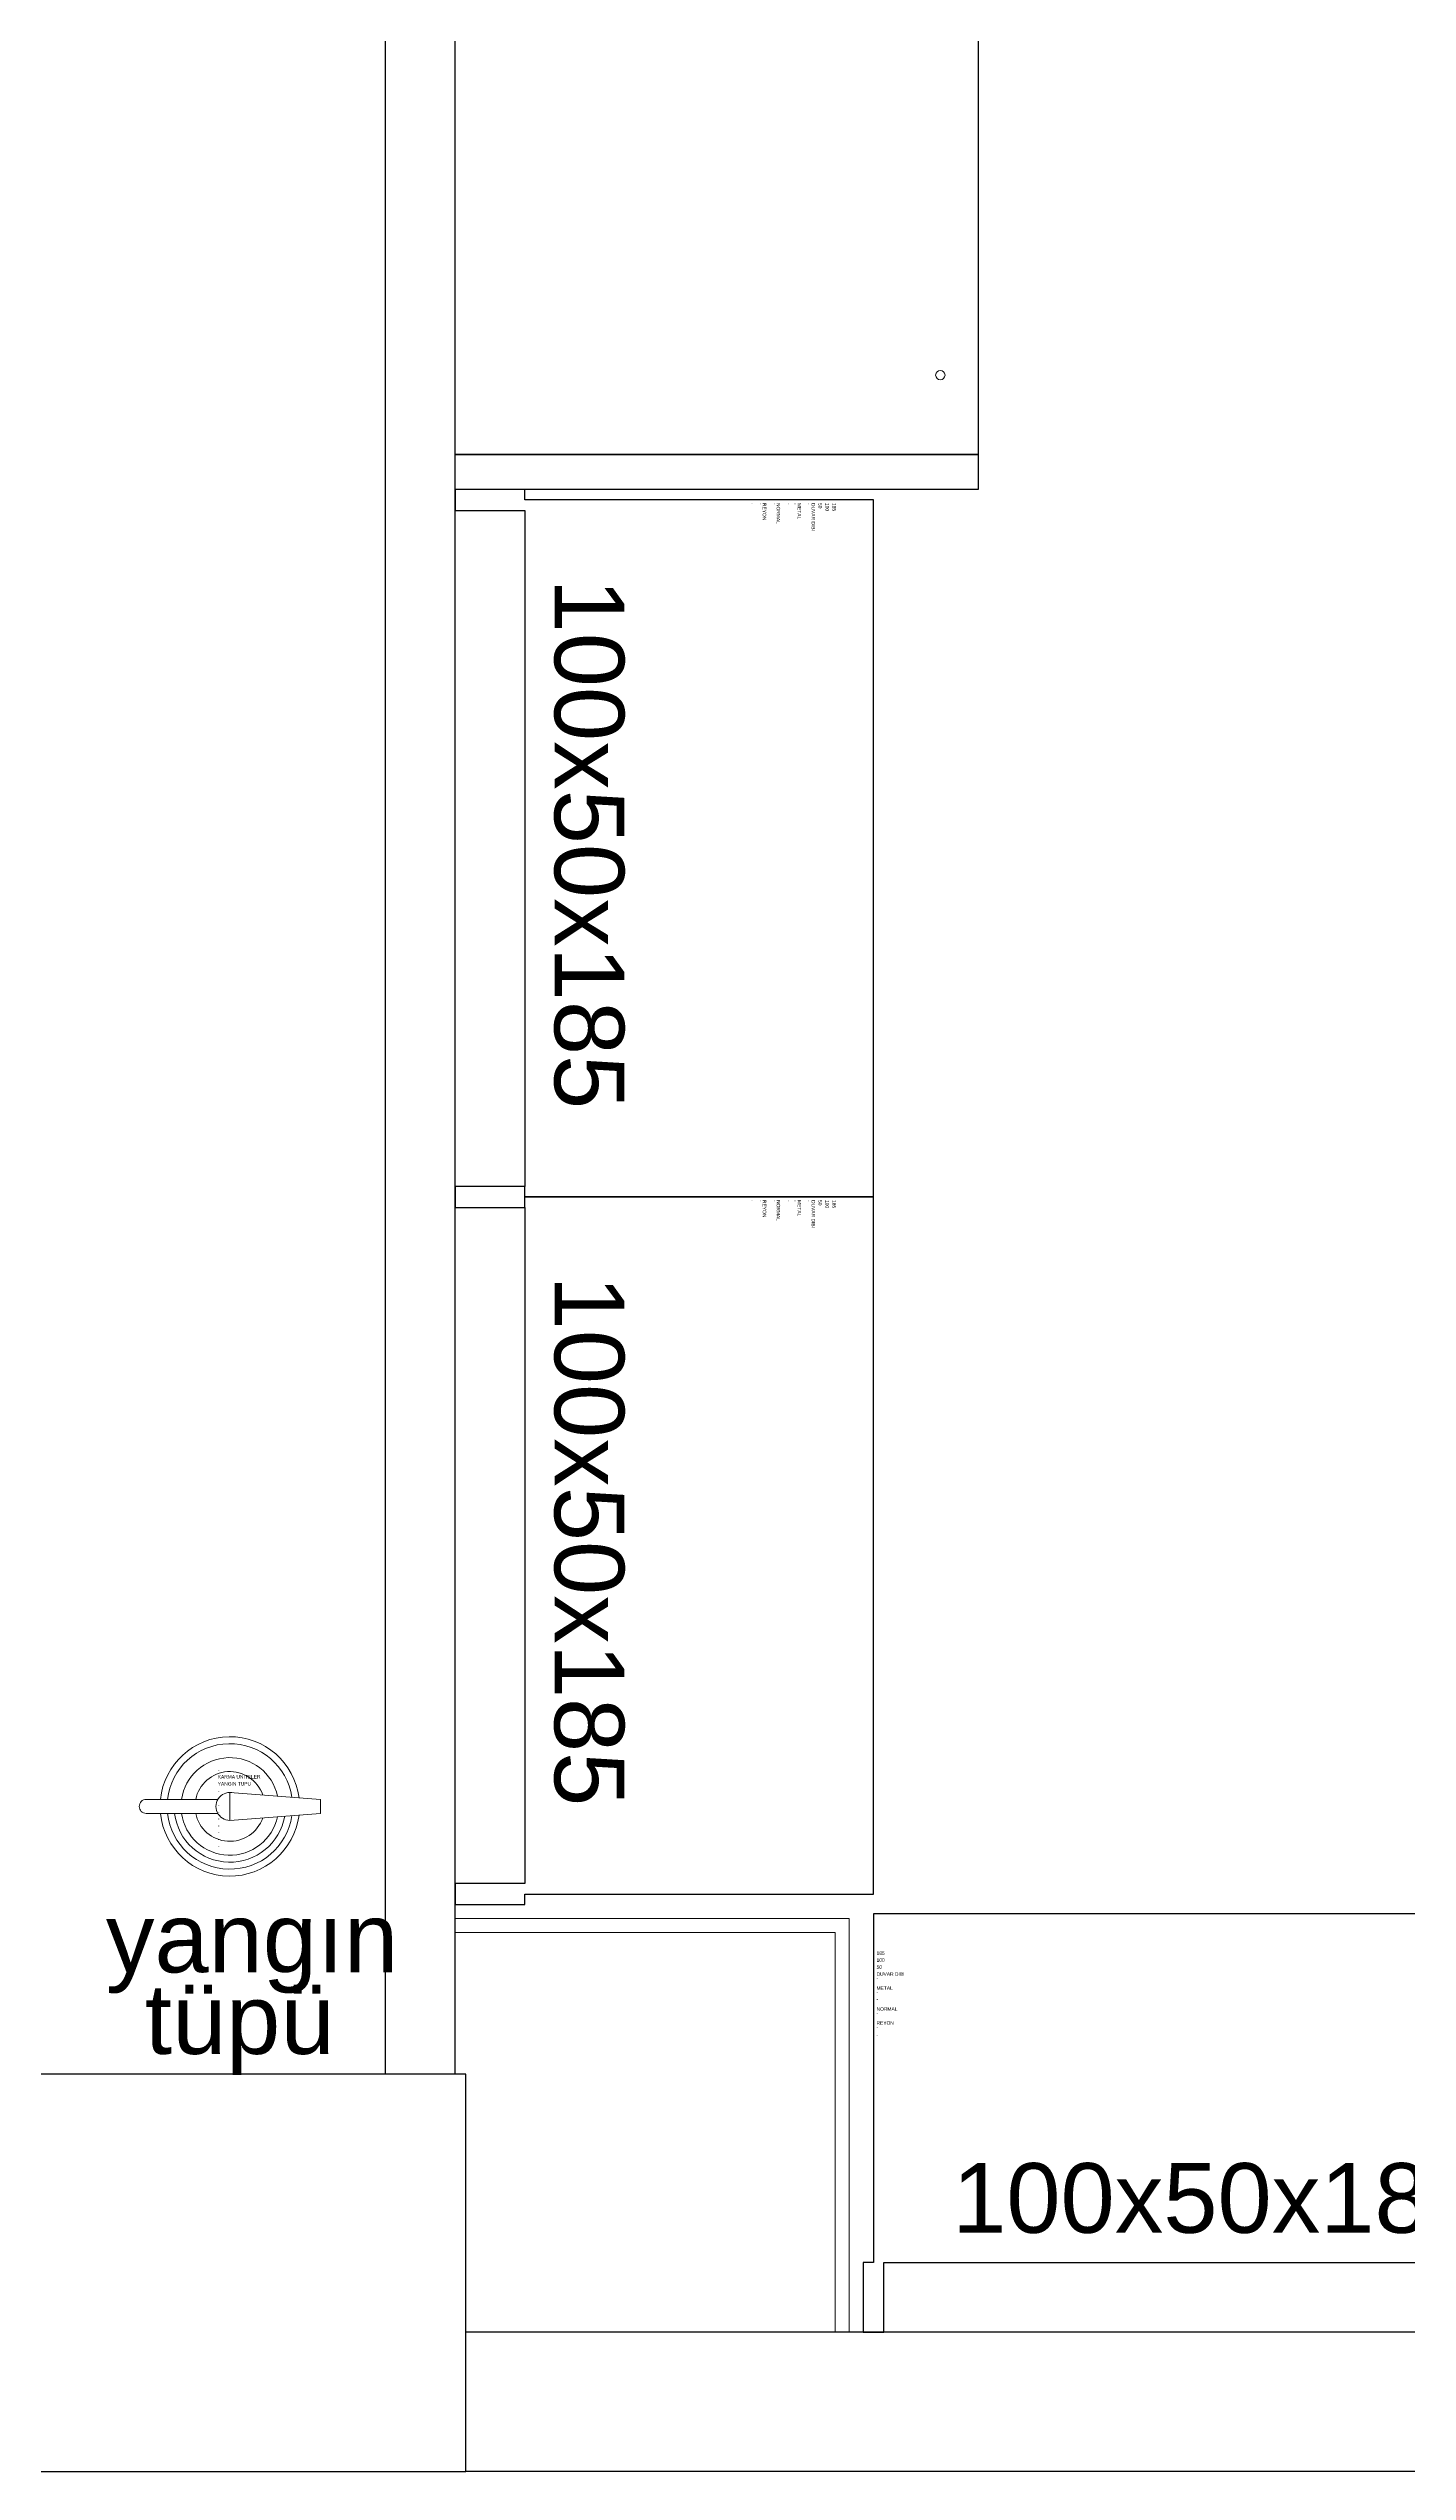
# Model space of a CAD drawing. Extents: x 2698 to 184165, y 3805 to 33846.
# Drawn here: x 161935.5 to 162130.4, y 29207.5 to 29555.1 of the extents above; entities that cross this region are included whole.
import ezdxf
from ezdxf.enums import TextEntityAlignment as Align

# ---------------------------------------------------------------- set-up
doc = ezdxf.new("R2010")
doc.units = 0
doc.header["$LTSCALE"] = 2
doc.layers.get('0').update_dxf_attribs({"color": 252, "linetype": 'CONTINUOUS'})
doc.layers.add('_MCA-0-MIM', color=252, linetype='CONTINUOUS', lineweight=18)
for name, color, linetype in [('Alçıpan', 252, 'CONTINUOUS'), ('Duvar', 25, 'CONTINUOUS'), ('Kolon', 52, 'CONTINUOUS'), ('Planogram', 252, 'CONTINUOUS'), ('reyon100', 252, 'CONTINUOUS'), ('şişe soğutucu', 252, 'CONTINUOUS')]:
    doc.layers.add(name, color=color, linetype=linetype)
doc.styles.get("Standard").update_dxf_attribs({"font": 'arial.ttf'})
doc.styles.add('Text Of Place', font='swissl.ttf', dxfattribs={"height": 50})

# ---------------------------------------------------------------- blocks, each defined once
blk = doc.blocks.new('*U136')
at = {"layer": 'reyon100'}
blk.add_lwpolyline([(1.5, 0), (98.5, 0), (98.5, -10), (101.5, -10), (101.5, 0), (100, 0), (100, 50), (0, 50), (0, 0), (-1.5, 0), (-1.5, -10), (1.5, -10)], close=True, dxfattribs=at)
at = {"layer": 'Planogram'}
for tag, p, height in [('YUKSEKLIK', (0.44, 44.61), 0.5), ('UZUNLUK', (0.44, 43.61), 0.5), ('DERINLIK', (0.44, 42.61), 0.5), ('KULLANIM', (0.44, 41.61), 0.5), ('YAPI', (0.44, 39.61), 0.5), ('KULLANIM_SEKLI', (0.44, 40.61), 0.5), ('KAPAK', (0.44, 38.61), 0.5), ('ALT_TANIM', (0.44, 37.61), 0.5), ('ALT_TIP', (0.44, 35.61), 0.5), ('TANIM', (0.44, 36.61), 0.5), ('TIP', (0.44, 34.61), 0.5), ('ALAN', (0.44, 33.61), 0.5), ('KILITLI', (0.44, 32.61), 0.1)]:
    blk.add_attdef(tag, p, '', height=height, dxfattribs=at)
at = {"layer": 'reyon100', "style": 'Text Of Place'}
blk.add_text('100x50x185', height=10, dxfattribs=at).set_placement((49.35, 4.25), align=Align.CENTER)
blk = doc.blocks.new('yangın tüpü')
blk.add_lwpolyline([(-1.73, 11), (-12, 11, 0.414214), (-13, 10), (-13, 10, 0.414214), (-12, 9), (-1.73, 9)], format="xyb")
for points in [[(0, 12), (0, 8), (13, 9), (13, 11), (0, 12)], [(0, 9), (0, 11)]]:
    blk.add_lwpolyline(points)
for radius, start, end in [(10, 7.1038, 174.2608), (9, 8.4024, 173.6206), (7, 12.1525, 171.7868), (5, 19.1058, 168.463), (2, 81.2026, 278.7974), (10, 185.7392, 352.8962), (9, 186.3794, 351.5976), (8, 187.1808, 349.9648), (7, 188.2132, 347.8475), (5, 191.537, 340.8942)]:
    blk.add_arc((0, 10), radius, start, end)
at = {"layer": 'Planogram'}
for tag, p, height in [('ALAN', (-1.73, 15), 0.5), ('KILITLI', (-1.73, 16), 0.1), ('TIP', (-1.73, 14), 0.5), ('ALT_TIP', (-1.73, 13), 0.5), ('ALT_TANIM', (-1.73, 11), 0.5), ('TANIM', (-1.73, 12), 0.5), ('KAPAK', (-1.73, 10), 0.5), ('YAPI', (-1.73, 9), 0.5), ('KULLANIM_SEKLI', (-1.73, 8), 0.5), ('KULLANIM', (-1.73, 7), 0.5), ('YUKSEKLIK', (-1.73, 4), 0.5), ('UZUNLUK', (-1.73, 5), 0.5), ('DERINLIK', (-1.73, 6), 0.5)]:
    blk.add_attdef(tag, p, '', height=height, dxfattribs=at)
blk = doc.blocks.new('ZEMİN KAT')
for points in [[(169420.38, 29286.88), (169476.88, 29286.88), (169476.88, 29227.53)], [(169420.38, 29284.88), (169474.88, 29284.88), (169474.88, 29227.53)]]:
    blk.add_lwpolyline(points)
blk.add_circle((169489.97, 29508.29), 0.672)
at = {"layer": 'Alçıpan'}
for points in [[(169410.38, 29264.53), (169410.38, 30460.53)], [(169420.38, 29264.53), (169420.38, 30460.53)]]:
    blk.add_lwpolyline(points, dxfattribs=at)
at = {"layer": 'Duvar'}
for p, q in [((170020.88, 29227.53), (169421.88, 29227.53)), ((170020.88, 29207.53), (169421.88, 29207.53))]:
    blk.add_line(p, q, dxfattribs=at)
at = {"layer": 'Kolon'}
blk.add_lwpolyline([(169356.88, 29207.53), (169421.88, 29207.53), (169421.88, 29264.53), (169356.88, 29264.53)], close=True, dxfattribs=at)
at = {"layer": 'şişe soğutucu'}
blk.add_lwpolyline([(169495.38, 29496.88), (169420.38, 29496.88), (169420.38, 29746.88), (169495.38, 29746.88)], close=True, dxfattribs=at)
at = {"layer": 'şişe soğutucu', "color": 7}
blk.add_lwpolyline([(169495.38, 29496.88), (169495.38, 29491.88), (169420.38, 29491.88), (169420.38, 29496.88)], close=True, dxfattribs=at)
blk.add_blockref('yangın tüpü', (169388.05, 29292.95)).add_auto_attribs({'ALAN': '-', 'KILITLI': 'H', 'YUKSEKLIK': '-', 'UZUNLUK': '-', 'DERINLIK': '-', 'KULLANIM': '-', 'KULLANIM_SEKLI': '-', 'YAPI': '-', 'KAPAK': '-', 'ALT_TANIM': '-', 'TANIM': '-', 'ALT_TIP': 'YANGIN TUPU', 'TIP': 'KARMA UNITELER'})
at = {"layer": 'reyon100'}
ref = blk.add_blockref('*U136', (169430.38, 29490.38), dxfattribs=dict(at, rotation=270))
ref.add_attrib('ALAN', '-', (169463.93, 29489.94), dxfattribs={"layer": 'Planogram', "height": 0.5, "rotation": 270})
ref.add_attrib('KILITLI', 'H', (169462.89, 29489.94), dxfattribs={"layer": 'Planogram', "height": 0.1, "rotation": 270})
ref.add_attrib('YUKSEKLIK', '185', (169474.49, 29489.94), dxfattribs={"layer": 'Planogram', "height": 0.5, "rotation": 270})
ref.add_attrib('UZUNLUK', '100', (169473.49, 29489.94), dxfattribs={"layer": 'Planogram', "height": 0.5, "rotation": 270})
ref.add_attrib('DERINLIK', '50', (169472.49, 29489.94), dxfattribs={"layer": 'Planogram', "height": 0.5, "rotation": 270})
ref.add_attrib('KULLANIM', 'DUVAR DIBI', (169471.5, 29489.94), dxfattribs={"layer": 'Planogram', "height": 0.5, "rotation": 270})
ref.add_attrib('KULLANIM_SEKLI', '-', (169470.93, 29489.94), dxfattribs={"layer": 'Planogram', "height": 0.5, "rotation": 270})
ref.add_attrib('YAPI', 'METAL', (169469.49, 29489.94), dxfattribs={"layer": 'Planogram', "height": 0.5, "rotation": 270})
ref.add_attrib('KAPAK', '-', (169468.93, 29489.94), dxfattribs={"layer": 'Planogram', "height": 0.5, "rotation": 270})
ref.add_attrib('ALT_TANIM', '-', (169467.93, 29489.94), dxfattribs={"layer": 'Planogram', "height": 0.5, "rotation": 270})
ref.add_attrib('TANIM', 'NORMAL', (169466.49, 29489.94), dxfattribs={"layer": 'Planogram', "height": 0.5, "rotation": 270})
ref.add_attrib('ALT_TIP', '-', (169465.93, 29489.94), dxfattribs={"layer": 'Planogram', "height": 0.5, "rotation": 270})
ref.add_attrib('TIP', 'REYON', (169464.49, 29489.94), dxfattribs={"layer": 'Planogram', "height": 0.5, "rotation": 270})
ref = blk.add_blockref('*U136', (169430.38, 29390.38), dxfattribs=dict(at, rotation=270))
ref.add_attrib('ALAN', '-', (169463.93, 29389.94), dxfattribs={"layer": 'Planogram', "height": 0.5, "rotation": 270})
ref.add_attrib('KILITLI', 'H', (169462.89, 29389.94), dxfattribs={"layer": 'Planogram', "height": 0.1, "rotation": 270})
ref.add_attrib('YUKSEKLIK', '185', (169474.49, 29389.94), dxfattribs={"layer": 'Planogram', "height": 0.5, "rotation": 270})
ref.add_attrib('UZUNLUK', '100', (169473.49, 29389.94), dxfattribs={"layer": 'Planogram', "height": 0.5, "rotation": 270})
ref.add_attrib('DERINLIK', '50', (169472.49, 29389.94), dxfattribs={"layer": 'Planogram', "height": 0.5, "rotation": 270})
ref.add_attrib('KULLANIM', 'DUVAR DIBI', (169471.5, 29389.94), dxfattribs={"layer": 'Planogram', "height": 0.5, "rotation": 270})
ref.add_attrib('KULLANIM_SEKLI', '-', (169470.93, 29389.94), dxfattribs={"layer": 'Planogram', "height": 0.5, "rotation": 270})
ref.add_attrib('YAPI', 'METAL', (169469.49, 29389.94), dxfattribs={"layer": 'Planogram', "height": 0.5, "rotation": 270})
ref.add_attrib('KAPAK', '-', (169468.93, 29389.94), dxfattribs={"layer": 'Planogram', "height": 0.5, "rotation": 270})
ref.add_attrib('ALT_TANIM', '-', (169467.93, 29389.94), dxfattribs={"layer": 'Planogram', "height": 0.5, "rotation": 270})
ref.add_attrib('TANIM', 'NORMAL', (169466.49, 29389.94), dxfattribs={"layer": 'Planogram', "height": 0.5, "rotation": 270})
ref.add_attrib('ALT_TIP', '-', (169465.93, 29389.94), dxfattribs={"layer": 'Planogram', "height": 0.5, "rotation": 270})
ref.add_attrib('TIP', 'REYON', (169464.49, 29389.94), dxfattribs={"layer": 'Planogram', "height": 0.5, "rotation": 270})
ref = blk.add_blockref('*U136', (169480.38, 29237.53), dxfattribs=at)
ref.add_attrib('ALAN', '-', (169480.82, 29271.08), dxfattribs={"layer": 'Planogram', "height": 0.5})
ref.add_attrib('KILITLI', 'H', (169480.82, 29270.04), dxfattribs={"layer": 'Planogram', "height": 0.1})
ref.add_attrib('YUKSEKLIK', '185', (169480.82, 29281.65), dxfattribs={"layer": 'Planogram', "height": 0.5})
ref.add_attrib('UZUNLUK', '100', (169480.82, 29280.65), dxfattribs={"layer": 'Planogram', "height": 0.5})
ref.add_attrib('DERINLIK', '50', (169480.82, 29279.65), dxfattribs={"layer": 'Planogram', "height": 0.5})
ref.add_attrib('KULLANIM', 'DUVAR DIBI', (169480.82, 29278.65), dxfattribs={"layer": 'Planogram', "height": 0.5})
ref.add_attrib('KULLANIM_SEKLI', '-', (169480.82, 29278.08), dxfattribs={"layer": 'Planogram', "height": 0.5})
ref.add_attrib('YAPI', 'METAL', (169480.82, 29276.64), dxfattribs={"layer": 'Planogram', "height": 0.5})
ref.add_attrib('KAPAK', '-', (169480.82, 29276.08), dxfattribs={"layer": 'Planogram', "height": 0.5})
ref.add_attrib('ALT_TANIM', '-', (169480.82, 29275.08), dxfattribs={"layer": 'Planogram', "height": 0.5})
ref.add_attrib('TANIM', 'NORMAL', (169480.82, 29273.64), dxfattribs={"layer": 'Planogram', "height": 0.5})
ref.add_attrib('ALT_TIP', '-', (169480.82, 29273.08), dxfattribs={"layer": 'Planogram', "height": 0.5})
ref.add_attrib('TIP', 'REYON', (169480.82, 29271.64), dxfattribs={"layer": 'Planogram', "height": 0.5})
at = {"style": 'Text Of Place'}
for s, p in [('yangın', (169370.26, 29279.14)), ('tüpü', (169375.87, 29267.44))]:
    blk.add_text(s, height=10, dxfattribs=at).set_placement(p)
for tag, p in [('PLN_ID', (172923.07, 31560.21)), ('FORMAT', (174194.75, 31176.9)), ('UNITE_SAYISI', (174194.95, 31176.65)), ('GRUP', (174195.11, 31176.44)), ('PLANOGRAM_ADI', (174195.28, 31176.24)), ('PLN_ID', (173932.96, 31088.8)), ('FORMAT', (173764.03, 30846.27)), ('UNITE_SAYISI', (173764.22, 30846.03)), ('GRUP', (173764.39, 30845.81)), ('PLANOGRAM_ADI', (173764.55, 30845.61)), ('PLN_ID', (173765.43, 30824.23)), ('PLN_ID', (173999.9, 30002.66)), ('FORMAT', (170580.58, 29917.48)), ('UNITE_SAYISI', (170580.78, 29917.24)), ('GRUP', (170580.94, 29917.03)), ('PLANOGRAM_ADI', (170581.11, 29916.83)), ('PLN_ID', (170581.99, 29895.45)), ('FORMAT', (169488.77, 29510.59)), ('UNITE_SAYISI', (169488.97, 29510.35)), ('GRUP', (169489.13, 29510.13)), ('PLANOGRAM_ADI', (169489.3, 29509.94)), ('PLN_ID', (169490.17, 29488.55)), ('FORMAT', (173143.41, 29324.4)), ('UNITE_SAYISI', (173143.61, 29324.16)), ('PLANOGRAM_ADI', (173143.94, 29323.75)), ('GRUP', (173143.77, 29323.95)), ('PLN_ID', (173144.81, 29302.36))]:
    blk.add_attdef(tag, p, '', height=0.162, rotation=35.4182)
at = {"color": 252}
for tag, p in [('FORMAT', (173517.63, 30361.88)), ('UNITE_SAYISI', (173517.82, 30361.64)), ('GRUP', (173517.99, 30361.43)), ('PLANOGRAM_ADI', (173518.15, 30361.23)), ('PLN_ID', (173519.03, 30339.85)), ('FORMAT', (174014.71, 29571.22)), ('UNITE_SAYISI', (174014.9, 29570.97)), ('PLANOGRAM_ADI', (174015.23, 29570.56)), ('GRUP', (174015.07, 29570.76)), ('PLN_ID', (174016.11, 29549.18))]:
    blk.add_attdef(tag, p, '', height=0.162, rotation=35.4182, dxfattribs=at)
at = {"layer": 'Planogram'}
for tag, p, height, rotation in [('YUKSEKLIK', (172905.05, 31699.57), 0.5, 180), ('YUKSEKLIK', (173410.05, 31699.57), 0.5, 180), ('KULLANIM_SEKLI', (172905.05, 31695.57), 0.5, 180), ('KULLANIM', (172905.05, 31696.57), 0.5, 180), ('UZUNLUK', (172905.05, 31698.57), 0.5, 180), ('DERINLIK', (172905.05, 31697.57), 0.5, 180), ('KULLANIM_SEKLI', (173410.05, 31695.57), 0.5, 180), ('KULLANIM', (173410.05, 31696.57), 0.5, 180), ('UZUNLUK', (173410.05, 31698.57), 0.5, 180), ('DERINLIK', (173410.05, 31697.57), 0.5, 180), ('ALT_TANIM', (172905.05, 31692.57), 0.5, 180), ('KAPAK', (172905.05, 31693.57), 0.5, 180), ('YAPI', (172905.05, 31694.57), 0.5, 180), ('ALT_TANIM', (173410.05, 31692.57), 0.5, 180), ('KAPAK', (173410.05, 31693.57), 0.5, 180), ('YAPI', (173410.05, 31694.57), 0.5, 180), ('ALT_TIP', (172905.05, 31690.57), 0.5, 180), ('TANIM', (172905.05, 31691.57), 0.5, 180), ('TIP', (172905.05, 31689.57), 0.5, 180), ('ALT_TIP', (173410.05, 31690.57), 0.5, 180), ('TANIM', (173410.05, 31691.57), 0.5, 180), ('TIP', (173410.05, 31689.57), 0.5, 180), ('ALAN', (172905.05, 31688.57), 0.5, 180), ('KILITLI', (172905.05, 31687.57), 0.1, 180), ('ALAN', (173410.05, 31688.57), 0.5, 180), ('KILITLI', (173410.05, 31687.57), 0.1, 180), ('YUKSEKLIK', (173413.39, 31616), 0.5, 270), ('UZUNLUK', (173414.39, 31616), 0.5, 270), ('DERINLIK', (173415.39, 31616), 0.5, 270), ('KULLANIM', (173416.39, 31616), 0.5, 270), ('KULLANIM_SEKLI', (173417.39, 31616), 0.5, 270), ('YAPI', (173418.39, 31616), 0.5, 270), ('KAPAK', (173419.39, 31616), 0.5, 270), ('ALT_TANIM', (173420.39, 31616), 0.5, 270), ('TANIM', (173421.39, 31616), 0.5, 270), ('ALT_TIP', (173422.39, 31616), 0.5, 270), ('TIP', (173423.39, 31616), 0.5, 270), ('ALAN', (173424.39, 31616), 0.5, 270), ('KILITLI', (173425.39, 31616), 0.1, 270), ('YUKSEKLIK', (173511.98, 31599.42), 0.5, 180), ('UZUNLUK', (173511.98, 31598.42), 0.5, 180), ('YUKSEKLIK', (174141.98, 31599.42), 0.5, 180), ('UZUNLUK', (174141.98, 31598.42), 0.5, 180), ('KULLANIM_SEKLI', (173511.98, 31595.42), 0.5, 180), ('KULLANIM', (173511.98, 31596.42), 0.5, 180), ('DERINLIK', (173511.98, 31597.42), 0.5, 180), ('KULLANIM_SEKLI', (174141.98, 31595.42), 0.5, 180), ('KULLANIM', (174141.98, 31596.42), 0.5, 180), ('DERINLIK', (174141.98, 31597.42), 0.5, 180), ('ALT_TANIM', (173511.98, 31592.42), 0.5, 180), ('KAPAK', (173511.98, 31593.42), 0.5, 180), ('TANIM', (173511.98, 31591.42), 0.5, 180), ('YAPI', (173511.98, 31594.42), 0.5, 180), ('ALT_TANIM', (174141.98, 31592.42), 0.5, 180), ('KAPAK', (174141.98, 31593.42), 0.5, 180), ('TANIM', (174141.98, 31591.42), 0.5, 180), ('YAPI', (174141.98, 31594.42), 0.5, 180), ('ALT_TIP', (173511.98, 31590.42), 0.5, 180), ('ALAN', (173511.98, 31588.42), 0.5, 180), ('TIP', (173511.98, 31589.42), 0.5, 180), ('ALT_TIP', (174141.98, 31590.42), 0.5, 180), ('ALAN', (174141.98, 31588.42), 0.5, 180), ('TIP', (174141.98, 31589.42), 0.5, 180), ('KILITLI', (173511.98, 31587.42), 0.1, 180), ('KILITLI', (174141.98, 31587.42), 0.1, 180), ('YUKSEKLIK', (173413.39, 31517), 0.5, 270), ('UZUNLUK', (173414.39, 31517), 0.5, 270), ('DERINLIK', (173415.39, 31517), 0.5, 270), ('KULLANIM', (173416.39, 31517), 0.5, 270), ('KULLANIM_SEKLI', (173417.39, 31517), 0.5, 270), ('YAPI', (173418.39, 31517), 0.5, 270), ('KAPAK', (173419.39, 31517), 0.5, 270), ('ALT_TANIM', (173420.39, 31517), 0.5, 270), ('TANIM', (173421.39, 31517), 0.5, 270), ('ALT_TIP', (173422.39, 31517), 0.5, 270), ('TIP', (173423.39, 31517), 0.5, 270), ('ALAN', (173424.39, 31517), 0.5, 270), ('KILITLI', (173425.39, 31517), 0.1, 270), ('YUKSEKLIK', (174167.32, 31514.11), 0.5, 270), ('UZUNLUK', (174168.32, 31514.11), 0.5, 270), ('DERINLIK', (174169.32, 31514.11), 0.5, 270), ('KULLANIM', (174170.32, 31514.11), 0.5, 270), ('KULLANIM_SEKLI', (174171.32, 31514.11), 0.5, 270), ('YAPI', (174172.32, 31514.11), 0.5, 270), ('KAPAK', (174173.32, 31514.11), 0.5, 270), ('ALT_TANIM', (174174.32, 31514.11), 0.5, 270), ('TANIM', (174175.32, 31514.11), 0.5, 270), ('ALT_TIP', (174176.32, 31514.11), 0.5, 270), ('TIP', (174177.32, 31514.11), 0.5, 270), ('ALAN', (174178.32, 31514.11), 0.5, 270), ('KILITLI', (174179.32, 31514.11), 0.1, 270), ('KULLANIM_SEKLI', (174251.9, 31259.11), 0.5, 90), ('ALT_TIP', (174246.9, 31259.11), 0.5, 90), ('TANIM', (174247.9, 31259.11), 0.5, 90), ('ALT_TANIM', (174248.9, 31259.11), 0.5, 90), ('KAPAK', (174249.9, 31259.11), 0.5, 90), ('KULLANIM', (174252.9, 31259.11), 0.5, 90), ('DERINLIK', (174253.9, 31259.11), 0.5, 90), ('UZUNLUK', (174254.9, 31259.11), 0.5, 90), ('YUKSEKLIK', (174255.9, 31259.11), 0.5, 90), ('KILITLI', (174243.9, 31259.11), 0.1, 90), ('ALAN', (174244.9, 31259.11), 0.5, 90), ('TIP', (174245.9, 31259.11), 0.5, 90), ('YAPI', (174250.9, 31259.11), 0.5, 90), ('ALT_TANIM', (173989.31, 30934.24), 0.5, 90), ('KULLANIM_SEKLI', (173992.31, 30934.24), 0.5, 90), ('YUKSEKLIK', (173996.31, 30934.24), 0.5, 90), ('KILITLI', (173984.31, 30934.24), 0.1, 90), ('ALAN', (173985.31, 30934.24), 0.5, 90), ('TIP', (173986.31, 30934.24), 0.5, 90), ('ALT_TIP', (173987.31, 30934.24), 0.5, 90), ('TANIM', (173988.31, 30934.24), 0.5, 90), ('KAPAK', (173990.31, 30934.24), 0.5, 90), ('YAPI', (173991.31, 30934.24), 0.5, 90), ('KULLANIM', (173993.31, 30934.24), 0.5, 90), ('DERINLIK', (173994.31, 30934.24), 0.5, 90), ('UZUNLUK', (173995.31, 30934.24), 0.5, 90), ('YUKSEKLIK', (173907.74, 30934.24), 0.5, 270), ('UZUNLUK', (173908.74, 30934.24), 0.5, 270), ('DERINLIK', (173909.74, 30934.24), 0.5, 270), ('KULLANIM', (173910.74, 30934.24), 0.5, 270), ('KULLANIM_SEKLI', (173911.74, 30934.24), 0.5, 270), ('YAPI', (173912.74, 30934.24), 0.5, 270), ('KAPAK', (173913.74, 30934.24), 0.5, 270), ('ALT_TANIM', (173914.74, 30934.24), 0.5, 270), ('TANIM', (173915.74, 30934.24), 0.5, 270), ('ALT_TIP', (173916.74, 30934.24), 0.5, 270), ('TIP', (173917.74, 30934.24), 0.5, 270), ('ALAN', (173918.74, 30934.24), 0.5, 270), ('KILITLI', (173919.74, 30934.24), 0.1, 270), ('YUKSEKLIK', (169421.81, 30001.88), 0.5, 270), ('UZUNLUK', (169422.81, 30001.88), 0.5, 270), ('DERINLIK', (169423.81, 30001.88), 0.5, 270), ('KULLANIM', (169424.81, 30001.88), 0.5, 270), ('KULLANIM_SEKLI', (169425.81, 30001.88), 0.5, 270), ('YAPI', (169426.81, 30001.88), 0.5, 270), ('KAPAK', (169427.81, 30001.88), 0.5, 270), ('ALT_TANIM', (169428.81, 30001.88), 0.5, 270), ('TANIM', (169429.81, 30001.88), 0.5, 270), ('ALT_TIP', (169430.81, 30001.88), 0.5, 270), ('TIP', (169431.81, 30001.88), 0.5, 270), ('ALAN', (169432.81, 30001.88), 0.5, 270), ('KILITLI', (169433.81, 30001.88), 0.1, 270), ('YUKSEKLIK', (169420.38, 29996.88), 0.5, 270), ('UZUNLUK', (169421.38, 29996.88), 0.5, 270), ('DERINLIK', (169422.38, 29996.88), 0.5, 270), ('KULLANIM', (169423.38, 29996.88), 0.5, 270), ('KULLANIM_SEKLI', (169424.38, 29996.88), 0.5, 270), ('YAPI', (169425.38, 29996.88), 0.5, 270), ('KAPAK', (169426.38, 29996.88), 0.5, 270), ('ALT_TANIM', (169427.38, 29996.88), 0.5, 270), ('TANIM', (169428.38, 29996.88), 0.5, 270), ('ALT_TIP', (169429.38, 29996.88), 0.5, 270), ('TIP', (169430.38, 29996.88), 0.5, 270), ('ALAN', (169431.38, 29996.88), 0.5, 270), ('KILITLI', (169432.38, 29996.88), 0.1, 270), ('YUKSEKLIK', (169420.38, 29746.88), 0.5, 270), ('UZUNLUK', (169421.38, 29746.88), 0.5, 270), ('DERINLIK', (169422.38, 29746.88), 0.5, 270), ('KULLANIM', (169423.38, 29746.88), 0.5, 270), ('KULLANIM_SEKLI', (169424.38, 29746.88), 0.5, 270), ('YAPI', (169425.38, 29746.88), 0.5, 270), ('KAPAK', (169426.38, 29746.88), 0.5, 270), ('ALT_TANIM', (169427.38, 29746.88), 0.5, 270), ('TANIM', (169428.38, 29746.88), 0.5, 270), ('ALT_TIP', (169429.38, 29746.88), 0.5, 270), ('TIP', (169430.38, 29746.88), 0.5, 270), ('ALAN', (169431.38, 29746.88), 0.5, 270), ('KILITLI', (169432.38, 29746.88), 0.1, 270), ('YUKSEKLIK', (169421.81, 29496.88), 0.5, 270), ('UZUNLUK', (169422.81, 29496.88), 0.5, 270), ('DERINLIK', (169423.81, 29496.88), 0.5, 270), ('KULLANIM', (169424.81, 29496.88), 0.5, 270), ('KULLANIM_SEKLI', (169425.81, 29496.88), 0.5, 270), ('YAPI', (169426.81, 29496.88), 0.5, 270), ('KAPAK', (169427.81, 29496.88), 0.5, 270), ('ALT_TANIM', (169428.81, 29496.88), 0.5, 270), ('TANIM', (169429.81, 29496.88), 0.5, 270), ('ALT_TIP', (169430.81, 29496.88), 0.5, 270), ('TIP', (169431.81, 29496.88), 0.5, 270), ('ALAN', (169432.81, 29496.88), 0.5, 270), ('KILITLI', (169433.81, 29496.88), 0.1, 270)]:
    blk.add_attdef(tag, p, '', height=height, rotation=rotation, dxfattribs=at)
for tag, p, height in [('ALAN', (173761.98, 31526.63), 0.5), ('KILITLI', (173761.98, 31527.63), 0.1), ('TIP', (173761.98, 31525.63), 0.5), ('ALAN', (173511.98, 31521.85), 0.5), ('KILITLI', (173511.98, 31522.85), 0.1), ('ALT_TIP', (173761.98, 31524.63), 0.5), ('ALT_TANIM', (173761.98, 31522.63), 0.5), ('TANIM', (173761.98, 31523.63), 0.5), ('KAPAK', (173761.98, 31521.63), 0.5), ('ALT_TIP', (173511.98, 31519.85), 0.5), ('TIP', (173511.98, 31520.85), 0.5), ('TANIM', (173511.98, 31518.85), 0.5), ('YAPI', (173761.98, 31520.63), 0.5), ('KULLANIM_SEKLI', (173761.98, 31519.63), 0.5), ('KULLANIM', (173761.98, 31518.63), 0.5), ('ALT_TANIM', (173511.98, 31517.85), 0.5), ('YAPI', (173511.98, 31515.85), 0.5), ('KAPAK', (173511.98, 31516.85), 0.5), ('KULLANIM_SEKLI', (173511.98, 31514.85), 0.5), ('YUKSEKLIK', (173761.98, 31515.63), 0.5), ('UZUNLUK', (173761.98, 31516.63), 0.5), ('DERINLIK', (173761.98, 31517.63), 0.5), ('UZUNLUK', (173511.98, 31511.85), 0.5), ('KULLANIM', (173511.98, 31513.85), 0.5), ('DERINLIK', (173511.98, 31512.85), 0.5), ('YUKSEKLIK', (173511.98, 31510.85), 0.5), ('ALAN', (173279.27, 29266.91), 0.5), ('KILITLI', (173279.27, 29267.91), 0.1), ('TIP', (173279.27, 29265.91), 0.5), ('ALT_TIP', (173279.27, 29264.91), 0.5), ('ALT_TANIM', (173279.27, 29262.91), 0.5), ('TANIM', (173279.27, 29263.91), 0.5), ('KAPAK', (173279.27, 29261.91), 0.5), ('YAPI', (173279.27, 29260.91), 0.5), ('KULLANIM_SEKLI', (173279.27, 29259.91), 0.5), ('KULLANIM', (173279.27, 29258.91), 0.5), ('YUKSEKLIK', (173279.27, 29255.91), 0.5), ('DERINLIK', (173279.27, 29257.91), 0.5), ('UZUNLUK', (173279.27, 29256.91), 0.5)]:
    blk.add_attdef(tag, p, '', height=height, dxfattribs=at)
at = {"layer": 'Planogram', "color": 252}
for tag, p, height in [('ALAN', (173023.25, 31229.96), 0.5), ('KILITLI', (173023.25, 31230.96), 0.1), ('ALAN', (173383.38, 31229.96), 0.5), ('KILITLI', (173383.38, 31230.96), 0.1), ('ALT_TIP', (173023.25, 31227.96), 0.5), ('ALT_TANIM', (173023.25, 31225.96), 0.5), ('TIP', (173023.25, 31228.96), 0.5), ('TANIM', (173023.25, 31226.96), 0.5), ('ALT_TIP', (173383.38, 31227.96), 0.5), ('ALT_TANIM', (173383.38, 31225.96), 0.5), ('TIP', (173383.38, 31228.96), 0.5), ('TANIM', (173383.38, 31226.96), 0.5), ('YAPI', (173023.25, 31223.96), 0.5), ('KAPAK', (173023.25, 31224.96), 0.5), ('KULLANIM_SEKLI', (173023.25, 31222.96), 0.5), ('YAPI', (173383.38, 31223.96), 0.5), ('KAPAK', (173383.38, 31224.96), 0.5), ('KULLANIM_SEKLI', (173383.38, 31222.96), 0.5), ('YUKSEKLIK', (173023.25, 31218.96), 0.5), ('KULLANIM', (173023.25, 31221.96), 0.5), ('DERINLIK', (173023.25, 31220.96), 0.5), ('UZUNLUK', (173023.25, 31219.96), 0.5), ('YUKSEKLIK', (173383.38, 31218.96), 0.5), ('UZUNLUK', (173383.38, 31219.96), 0.5), ('KULLANIM', (173383.38, 31221.96), 0.5), ('DERINLIK', (173383.38, 31220.96), 0.5), ('ALAN', (173023.25, 30403.96), 0.5), ('KILITLI', (173023.25, 30404.96), 0.1), ('TIP', (173023.25, 30402.96), 0.5), ('ALT_TIP', (173023.25, 30401.96), 0.5), ('ALT_TANIM', (173023.25, 30399.96), 0.5), ('TANIM', (173023.25, 30400.96), 0.5), ('KAPAK', (173023.25, 30398.96), 0.5), ('YAPI', (173023.25, 30397.96), 0.5), ('KULLANIM_SEKLI', (173023.25, 30396.96), 0.5), ('KULLANIM', (173023.25, 30395.96), 0.5), ('YUKSEKLIK', (173023.25, 30392.96), 0.5), ('DERINLIK', (173023.25, 30394.96), 0.5), ('UZUNLUK', (173023.25, 30393.96), 0.5), ('ALAN', (173385.25, 30353.96), 0.5), ('KILITLI', (173385.25, 30354.96), 0.1), ('ALT_TIP', (173385.25, 30351.96), 0.5), ('ALT_TANIM', (173385.25, 30349.96), 0.5), ('TIP', (173385.25, 30352.96), 0.5), ('TANIM', (173385.25, 30350.96), 0.5), ('YAPI', (173385.25, 30347.96), 0.5), ('KAPAK', (173385.25, 30348.96), 0.5), ('KULLANIM_SEKLI', (173385.25, 30346.96), 0.5), ('YUKSEKLIK', (173385.25, 30342.96), 0.5), ('KULLANIM', (173385.25, 30345.96), 0.5), ('DERINLIK', (173385.25, 30344.96), 0.5), ('UZUNLUK', (173385.25, 30343.96), 0.5)]:
    blk.add_attdef(tag, p, '', height=height, dxfattribs=at)
for tag, p, height, rotation in [('YUKSEKLIK', (173386.68, 31217.53), 0.5, 270), ('UZUNLUK', (173387.68, 31217.53), 0.5, 270), ('DERINLIK', (173388.68, 31217.53), 0.5, 270), ('KULLANIM', (173389.68, 31217.53), 0.5, 270), ('KULLANIM_SEKLI', (173390.68, 31217.53), 0.5, 270), ('YAPI', (173391.68, 31217.53), 0.5, 270), ('KAPAK', (173392.68, 31217.53), 0.5, 270), ('ALT_TANIM', (173393.68, 31217.53), 0.5, 270), ('TANIM', (173394.68, 31217.53), 0.5, 270), ('ALT_TIP', (173395.68, 31217.53), 0.5, 270), ('TIP', (173396.68, 31217.53), 0.5, 270), ('ALAN', (173397.68, 31217.53), 0.5, 270), ('KILITLI', (173398.68, 31217.53), 0.1, 270), ('ALT_TIP', (173098.83, 31032.53), 0.5, 90), ('ALT_TANIM', (173100.83, 31032.53), 0.5, 90), ('KULLANIM_SEKLI', (173103.83, 31032.53), 0.5, 90), ('KULLANIM', (173104.83, 31032.53), 0.5, 90), ('DERINLIK', (173105.83, 31032.53), 0.5, 90), ('UZUNLUK', (173106.83, 31032.53), 0.5, 90), ('YUKSEKLIK', (173107.83, 31032.53), 0.5, 90), ('ALT_TIP', (173197.83, 31032.53), 0.5, 90), ('ALT_TANIM', (173199.83, 31032.53), 0.5, 90), ('KULLANIM_SEKLI', (173202.83, 31032.53), 0.5, 90), ('KULLANIM', (173203.83, 31032.53), 0.5, 90), ('DERINLIK', (173204.83, 31032.53), 0.5, 90), ('UZUNLUK', (173205.83, 31032.53), 0.5, 90), ('YUKSEKLIK', (173206.83, 31032.53), 0.5, 90), ('KILITLI', (173095.83, 31032.53), 0.1, 90), ('ALAN', (173096.83, 31032.53), 0.5, 90), ('TIP', (173097.83, 31032.53), 0.5, 90), ('TANIM', (173099.83, 31032.53), 0.5, 90), ('KAPAK', (173101.83, 31032.53), 0.5, 90), ('YAPI', (173102.83, 31032.53), 0.5, 90), ('KILITLI', (173194.83, 31032.53), 0.1, 90), ('ALAN', (173195.83, 31032.53), 0.5, 90), ('TIP', (173196.83, 31032.53), 0.5, 90), ('TANIM', (173198.83, 31032.53), 0.5, 90), ('KAPAK', (173200.83, 31032.53), 0.5, 90), ('YAPI', (173201.83, 31032.53), 0.5, 90), ('YUKSEKLIK', (173386.68, 31007.53), 0.5, 270), ('UZUNLUK', (173387.68, 31007.53), 0.5, 270), ('DERINLIK', (173388.68, 31007.53), 0.5, 270), ('KULLANIM', (173389.68, 31007.53), 0.5, 270), ('KULLANIM_SEKLI', (173390.68, 31007.53), 0.5, 270), ('YAPI', (173391.68, 31007.53), 0.5, 270), ('KAPAK', (173392.68, 31007.53), 0.5, 270), ('ALT_TANIM', (173393.68, 31007.53), 0.5, 270), ('TANIM', (173394.68, 31007.53), 0.5, 270), ('ALT_TIP', (173395.68, 31007.53), 0.5, 270), ('TIP', (173396.68, 31007.53), 0.5, 270), ('ALAN', (173397.68, 31007.53), 0.5, 270), ('KILITLI', (173398.68, 31007.53), 0.1, 270), ('ALT_TANIM', (173561.83, 30868.53), 0.5, 90), ('KULLANIM_SEKLI', (173564.83, 30868.53), 0.5, 90), ('KULLANIM', (173565.83, 30868.53), 0.5, 90), ('YUKSEKLIK', (173568.83, 30868.53), 0.5, 90), ('YUKSEKLIK', (173485.68, 30868.53), 0.5, 270), ('UZUNLUK', (173486.68, 30868.53), 0.5, 270), ('DERINLIK', (173487.68, 30868.53), 0.5, 270), ('KULLANIM', (173488.68, 30868.53), 0.5, 270), ('KULLANIM_SEKLI', (173489.68, 30868.53), 0.5, 270), ('YAPI', (173490.68, 30868.53), 0.5, 270), ('KAPAK', (173491.68, 30868.53), 0.5, 270), ('ALT_TANIM', (173492.68, 30868.53), 0.5, 270), ('TANIM', (173493.68, 30868.53), 0.5, 270), ('ALT_TIP', (173494.68, 30868.53), 0.5, 270), ('TIP', (173495.68, 30868.53), 0.5, 270), ('ALAN', (173496.68, 30868.53), 0.5, 270), ('KILITLI', (173497.68, 30868.53), 0.1, 270), ('KILITLI', (173556.83, 30868.53), 0.1, 90), ('ALAN', (173557.83, 30868.53), 0.5, 90), ('TIP', (173558.83, 30868.53), 0.5, 90), ('ALT_TIP', (173559.83, 30868.53), 0.5, 90), ('TANIM', (173560.83, 30868.53), 0.5, 90), ('KAPAK', (173562.83, 30868.53), 0.5, 90), ('YAPI', (173563.83, 30868.53), 0.5, 90), ('DERINLIK', (173566.83, 30868.53), 0.5, 90), ('UZUNLUK', (173567.83, 30868.53), 0.5, 90), ('ALT_TANIM', (173100.83, 30847.53), 0.5, 90), ('KULLANIM_SEKLI', (173103.83, 30847.53), 0.5, 90), ('YUKSEKLIK', (173107.83, 30847.53), 0.5, 90), ('ALT_TANIM', (173199.83, 30847.53), 0.5, 90), ('KULLANIM_SEKLI', (173202.83, 30847.53), 0.5, 90), ('YUKSEKLIK', (173206.83, 30847.53), 0.5, 90), ('KILITLI', (173095.83, 30847.53), 0.1, 90), ('ALAN', (173096.83, 30847.53), 0.5, 90), ('TIP', (173097.83, 30847.53), 0.5, 90), ('ALT_TIP', (173098.83, 30847.53), 0.5, 90), ('TANIM', (173099.83, 30847.53), 0.5, 90), ('KAPAK', (173101.83, 30847.53), 0.5, 90), ('YAPI', (173102.83, 30847.53), 0.5, 90), ('KULLANIM', (173104.83, 30847.53), 0.5, 90), ('DERINLIK', (173105.83, 30847.53), 0.5, 90), ('UZUNLUK', (173106.83, 30847.53), 0.5, 90), ('KILITLI', (173194.83, 30847.53), 0.1, 90), ('ALAN', (173195.83, 30847.53), 0.5, 90), ('TIP', (173196.83, 30847.53), 0.5, 90), ('ALT_TIP', (173197.83, 30847.53), 0.5, 90), ('TANIM', (173198.83, 30847.53), 0.5, 90), ('KAPAK', (173200.83, 30847.53), 0.5, 90), ('YAPI', (173201.83, 30847.53), 0.5, 90), ('KULLANIM', (173203.83, 30847.53), 0.5, 90), ('DERINLIK', (173204.83, 30847.53), 0.5, 90), ('UZUNLUK', (173205.83, 30847.53), 0.5, 90), ('KULLANIM_SEKLI', (173103.83, 30662.53), 0.5, 90), ('KULLANIM_SEKLI', (173202.83, 30662.53), 0.5, 90), ('ALAN', (173096.83, 30662.53), 0.5, 90), ('TIP', (173097.83, 30662.53), 0.5, 90), ('ALT_TIP', (173098.83, 30662.53), 0.5, 90), ('TANIM', (173099.83, 30662.53), 0.5, 90), ('ALT_TANIM', (173100.83, 30662.53), 0.5, 90), ('KAPAK', (173101.83, 30662.53), 0.5, 90), ('YAPI', (173102.83, 30662.53), 0.5, 90), ('KULLANIM', (173104.83, 30662.53), 0.5, 90), ('DERINLIK', (173105.83, 30662.53), 0.5, 90), ('UZUNLUK', (173106.83, 30662.53), 0.5, 90), ('YUKSEKLIK', (173107.83, 30662.53), 0.5, 90), ('ALAN', (173195.83, 30662.53), 0.5, 90), ('TIP', (173196.83, 30662.53), 0.5, 90), ('ALT_TIP', (173197.83, 30662.53), 0.5, 90), ('TANIM', (173198.83, 30662.53), 0.5, 90), ('ALT_TANIM', (173199.83, 30662.53), 0.5, 90), ('KAPAK', (173200.83, 30662.53), 0.5, 90), ('YAPI', (173201.83, 30662.53), 0.5, 90), ('KULLANIM', (173203.83, 30662.53), 0.5, 90), ('DERINLIK', (173204.83, 30662.53), 0.5, 90), ('UZUNLUK', (173205.83, 30662.53), 0.5, 90), ('YUKSEKLIK', (173206.83, 30662.53), 0.5, 90), ('KILITLI', (173095.83, 30662.53), 0.1, 90), ('KILITLI', (173194.83, 30662.53), 0.1, 90), ('YUKSEKLIK', (173485.68, 30658.53), 0.5, 270), ('UZUNLUK', (173486.68, 30658.53), 0.5, 270), ('DERINLIK', (173487.68, 30658.53), 0.5, 270), ('KULLANIM', (173488.68, 30658.53), 0.5, 270), ('KULLANIM_SEKLI', (173489.68, 30658.53), 0.5, 270), ('YAPI', (173490.68, 30658.53), 0.5, 270), ('KAPAK', (173491.68, 30658.53), 0.5, 270), ('ALT_TANIM', (173492.68, 30658.53), 0.5, 270), ('TANIM', (173493.68, 30658.53), 0.5, 270), ('ALT_TIP', (173494.68, 30658.53), 0.5, 270), ('TIP', (173495.68, 30658.53), 0.5, 270), ('ALAN', (173496.68, 30658.53), 0.5, 270), ('KILITLI', (173497.68, 30658.53), 0.1, 270), ('KULLANIM_SEKLI', (173465.83, 30612.53), 0.5, 90), ('ALT_TIP', (173460.83, 30612.53), 0.5, 90), ('TANIM', (173461.83, 30612.53), 0.5, 90), ('ALT_TANIM', (173462.83, 30612.53), 0.5, 90), ('KAPAK', (173463.83, 30612.53), 0.5, 90), ('KULLANIM', (173466.83, 30612.53), 0.5, 90), ('DERINLIK', (173467.83, 30612.53), 0.5, 90), ('UZUNLUK', (173468.83, 30612.53), 0.5, 90), ('YUKSEKLIK', (173469.83, 30612.53), 0.5, 90), ('KILITLI', (173457.83, 30612.53), 0.1, 90), ('ALAN', (173458.83, 30612.53), 0.5, 90), ('TIP', (173459.83, 30612.53), 0.5, 90), ('YAPI', (173464.83, 30612.53), 0.5, 90), ('KULLANIM_SEKLI', (173103.83, 30477.53), 0.5, 90), ('KULLANIM_SEKLI', (173202.83, 30477.53), 0.5, 90), ('ALAN', (173096.83, 30477.53), 0.5, 90), ('ALT_TIP', (173098.83, 30477.53), 0.5, 90), ('TANIM', (173099.83, 30477.53), 0.5, 90), ('ALT_TANIM', (173100.83, 30477.53), 0.5, 90), ('KAPAK', (173101.83, 30477.53), 0.5, 90), ('YAPI', (173102.83, 30477.53), 0.5, 90), ('KULLANIM', (173104.83, 30477.53), 0.5, 90), ('DERINLIK', (173105.83, 30477.53), 0.5, 90), ('UZUNLUK', (173106.83, 30477.53), 0.5, 90), ('YUKSEKLIK', (173107.83, 30477.53), 0.5, 90), ('ALAN', (173195.83, 30477.53), 0.5, 90), ('ALT_TIP', (173197.83, 30477.53), 0.5, 90), ('TANIM', (173198.83, 30477.53), 0.5, 90), ('ALT_TANIM', (173199.83, 30477.53), 0.5, 90), ('KAPAK', (173200.83, 30477.53), 0.5, 90), ('YAPI', (173201.83, 30477.53), 0.5, 90), ('KULLANIM', (173203.83, 30477.53), 0.5, 90), ('DERINLIK', (173204.83, 30477.53), 0.5, 90), ('UZUNLUK', (173205.83, 30477.53), 0.5, 90), ('YUKSEKLIK', (173206.83, 30477.53), 0.5, 90), ('KILITLI', (173095.83, 30477.53), 0.1, 90), ('TIP', (173097.83, 30477.53), 0.5, 90), ('KILITLI', (173194.83, 30477.53), 0.1, 90), ('TIP', (173196.83, 30477.53), 0.5, 90), ('ALT_TANIM', (173462.83, 30427.53), 0.5, 90), ('KULLANIM_SEKLI', (173465.83, 30427.53), 0.5, 90), ('KULLANIM', (173466.83, 30427.53), 0.5, 90), ('DERINLIK', (173467.83, 30427.53), 0.5, 90), ('UZUNLUK', (173468.83, 30427.53), 0.5, 90), ('YUKSEKLIK', (173469.83, 30427.53), 0.5, 90), ('KILITLI', (173457.83, 30427.53), 0.1, 90), ('ALAN', (173458.83, 30427.53), 0.5, 90), ('TIP', (173459.83, 30427.53), 0.5, 90), ('ALT_TIP', (173460.83, 30427.53), 0.5, 90), ('TANIM', (173461.83, 30427.53), 0.5, 90), ('KAPAK', (173463.83, 30427.53), 0.5, 90), ('YAPI', (173464.83, 30427.53), 0.5, 90), ('YUKSEKLIK', (173408.09, 29970.54), 0.5, 270), ('UZUNLUK', (173409.09, 29970.54), 0.5, 270), ('DERINLIK', (173410.09, 29970.54), 0.5, 270), ('KULLANIM', (173411.09, 29970.54), 0.5, 270), ('KULLANIM_SEKLI', (173412.09, 29970.54), 0.5, 270), ('YAPI', (173413.09, 29970.54), 0.5, 270), ('KAPAK', (173414.09, 29970.54), 0.5, 270), ('ALT_TANIM', (173415.09, 29970.54), 0.5, 270), ('TANIM', (173416.09, 29970.54), 0.5, 270), ('ALT_TIP', (173417.09, 29970.54), 0.5, 270), ('TIP', (173418.09, 29970.54), 0.5, 270), ('ALAN', (173419.09, 29970.54), 0.5, 270), ('KILITLI', (173420.09, 29970.54), 0.1, 270), ('YUKSEKLIK', (173494.09, 29970.54), 0.5, 270), ('UZUNLUK', (173495.09, 29970.54), 0.5, 270), ('DERINLIK', (173496.09, 29970.54), 0.5, 270), ('KULLANIM', (173497.09, 29970.54), 0.5, 270), ('KULLANIM_SEKLI', (173498.09, 29970.54), 0.5, 270), ('YAPI', (173499.09, 29970.54), 0.5, 270), ('KAPAK', (173500.09, 29970.54), 0.5, 270), ('ALT_TANIM', (173501.09, 29970.54), 0.5, 270), ('TANIM', (173502.09, 29970.54), 0.5, 270), ('ALT_TIP', (173503.09, 29970.54), 0.5, 270), ('TIP', (173504.09, 29970.54), 0.5, 270), ('ALAN', (173505.09, 29970.54), 0.5, 270), ('KILITLI', (173506.09, 29970.54), 0.1, 270), ('KULLANIM_SEKLI', (174064.45, 29449.65), 0.5, 90), ('KILITLI', (174056.45, 29449.65), 0.1, 90), ('ALAN', (174057.45, 29449.65), 0.5, 90), ('TIP', (174058.45, 29449.65), 0.5, 90), ('ALT_TIP', (174059.45, 29449.65), 0.5, 90), ('TANIM', (174060.45, 29449.65), 0.5, 90), ('ALT_TANIM', (174061.45, 29449.65), 0.5, 90), ('KAPAK', (174062.45, 29449.65), 0.5, 90), ('YAPI', (174063.45, 29449.65), 0.5, 90), ('KULLANIM', (174065.45, 29449.65), 0.5, 90), ('DERINLIK', (174066.45, 29449.65), 0.5, 90), ('UZUNLUK', (174067.45, 29449.65), 0.5, 90), ('YUKSEKLIK', (174068.45, 29449.65), 0.5, 90)]:
    blk.add_attdef(tag, p, '', height=height, rotation=rotation, dxfattribs=at)

msp = doc.modelspace()

# ---------------------------------------------------------------- block references
at = {"layer": '_MCA-0-MIM'}
msp.add_blockref('ZEMİN KAT', (-7426.56, 0), dxfattribs=at)

doc.saveas('drawing.dxf')
